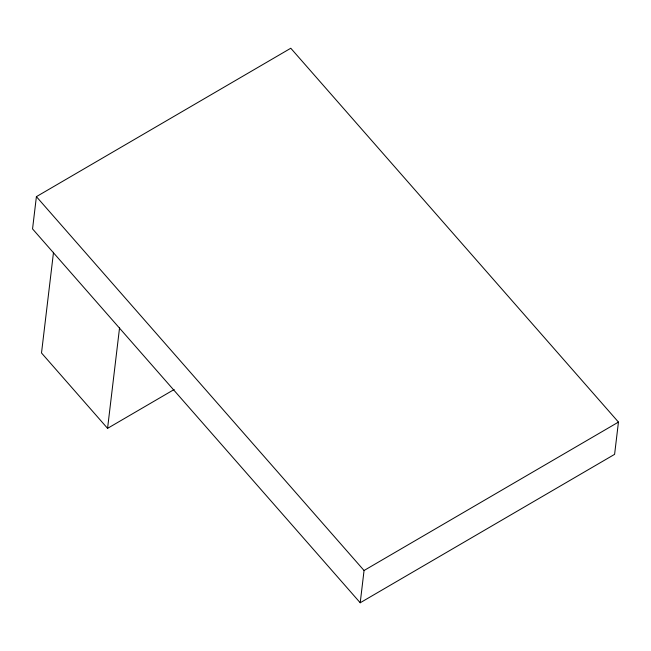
<?xml version="1.0" encoding="UTF-8"?>
<svg xmlns="http://www.w3.org/2000/svg" width="651" height="651" viewBox="0 0 651 651"><rect width="100%" height="100%" fill="white"/><g stroke="black" fill="none" stroke-linecap="round" stroke-linejoin="round"><path stroke-width="0.98" d="M36.399 196.651L32.55 228.908L360.215 602.761L614.601 454.349L618.45 422.092L290.785 48.239L36.399 196.651L364.055 570.504L360.215 602.761M53.512 252.279L41.509 352.98L107.57 428.35L174.167 389.501M107.57 428.35L119.572 327.656M364.055 570.504L618.45 422.092"/></g></svg>
